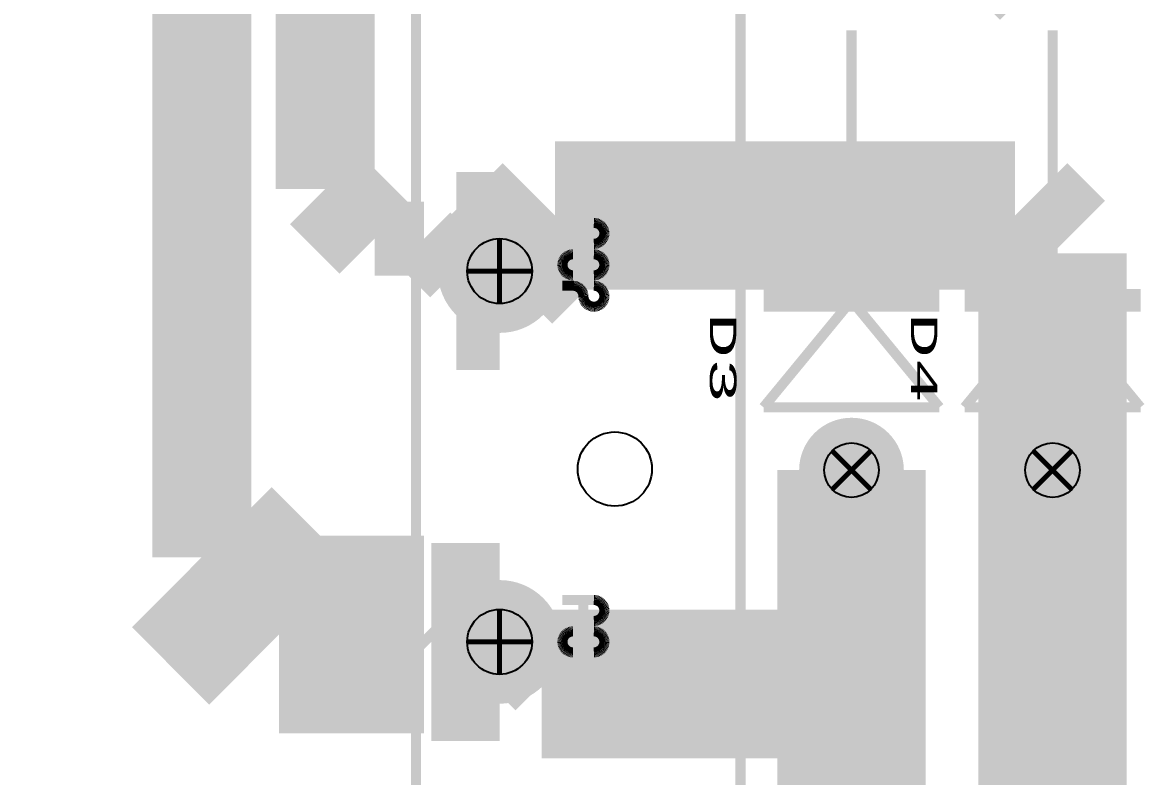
# Model space of a CAD drawing. Extents: x -3 to 268, y -4 to 76.
# Drawn here: x -2.53 to 20.17, y 14.32 to 29.56 of the extents above; entities that cross this region are included whole.
import ezdxf
from ezdxf.enums import TextEntityAlignment as Align

# ---------------------------------------------------------------- set-up
doc = ezdxf.new("R2010")
doc.units = 0
for name, color, linetype in [('3D_INFO_TOP', 1, 'CONTINUOUS'), ('BOARD_OUTLINE', 2, 'CONTINUOUS'), ('COPPER_BOTTOM', 3, 'CONTINUOUS'), ('COPPER_TOP', 1, 'CONTINUOUS'), ('DESIGN_RULE_CHECK', 1, 'CONTINUOUS'), ('DRILL', 255, 'CONTINUOUS'), ('DRILL_SYMBOLS', 255, 'CONTINUOUS'), ('SILKSCREEN_TOP', 4, 'CONTINUOUS'), ('SOLDER_MASK_BOTTOM', 212, 'CONTINUOUS'), ('SOLDER_MASK_TOP', 200, 'CONTINUOUS')]:
    doc.layers.add(name, color=color, linetype=linetype)
doc.styles.add('MONOTxtStyle', font='monotxt')

msp = doc.modelspace()

# ---------------------------------------------------------------- hatches: boundary and pattern name
at = {"layer": 'COPPER_BOTTOM'}
h = msp.add_hatch(color=256, dxfattribs=at)
edge = h.paths.add_edge_path()
edge.add_arc((7.112, 24.532168), 1.248918, 0, 360)
edge = h.paths.add_edge_path()
edge.add_arc((7.112, 24.532168), 0.656209, 0, 360)
h = msp.add_hatch(color=256, dxfattribs=at)
edge = h.paths.add_edge_path()
edge.add_arc((14.224, 20.51), 1.058418, 0, 360)
edge = h.paths.add_edge_path()
edge.add_arc((14.224, 20.51), 0.550291, 0, 360)
h = msp.add_hatch(color=256, dxfattribs=at)
edge = h.paths.add_edge_path()
edge.add_arc((18.288, 20.51), 1.058418, 0, 360)
edge = h.paths.add_edge_path()
edge.add_arc((18.288, 20.51), 0.550291, 0, 360)
h = msp.add_hatch(color=256, dxfattribs=at)
edge = h.paths.add_edge_path()
edge.add_arc((7.112, 17.039168), 1.248918, 0, 360)
edge = h.paths.add_edge_path()
edge.add_arc((7.112, 17.039168), 0.656209, 0, 360)
at = {"layer": 'COPPER_TOP'}
h = msp.add_hatch(color=256, dxfattribs=at)
edge = h.paths.add_edge_path()
edge.add_arc((7.112, 24.532168), 1.248918, 0, 360)
edge = h.paths.add_edge_path()
edge.add_arc((7.112, 24.532168), 0.656209, 0, 360)
h = msp.add_hatch(color=256, dxfattribs=at)
edge = h.paths.add_edge_path()
edge.add_arc((14.224, 20.51), 1.058418, 0, 360)
edge = h.paths.add_edge_path()
edge.add_arc((14.224, 20.51), 0.550291, 0, 360)
h = msp.add_hatch(color=256, dxfattribs=at)
edge = h.paths.add_edge_path()
edge.add_arc((18.288, 20.51), 1.058418, 0, 360)
edge = h.paths.add_edge_path()
edge.add_arc((18.288, 20.51), 0.550291, 0, 360)
h = msp.add_hatch(color=256, dxfattribs=at)
edge = h.paths.add_edge_path()
edge.add_arc((7.112, 17.039168), 1.248918, 0, 360)
edge = h.paths.add_edge_path()
edge.add_arc((7.112, 17.039168), 0.656209, 0, 360)
at = {"layer": 'DRILL'}
h = msp.add_hatch(color=255, dxfattribs=at)
edge = h.paths.add_edge_path()
edge.add_arc((7.112, 24.532168), 0.656209, 0, 360)
h = msp.add_hatch(color=255, dxfattribs=at)
edge = h.paths.add_edge_path()
edge.add_arc((14.224, 20.51), 0.550291, 0, 360)
h = msp.add_hatch(color=255, dxfattribs=at)
edge = h.paths.add_edge_path()
edge.add_arc((18.288, 20.51), 0.550291, 0, 360)
h = msp.add_hatch(color=255, dxfattribs=at)
edge = h.paths.add_edge_path()
edge.add_arc((7.112, 17.039168), 0.656209, 0, 360)
at = {"layer": 'SOLDER_MASK_BOTTOM'}
h = msp.add_hatch(color=256, dxfattribs=at)
edge = h.paths.add_edge_path()
edge.add_arc((7.112, 24.532168), 1.248918, 0, 360)
edge = h.paths.add_edge_path()
edge.add_arc((7.112, 24.532168), 0.656209, 0, 360)
h = msp.add_hatch(color=256, dxfattribs=at)
edge = h.paths.add_edge_path()
edge.add_arc((14.224, 20.51), 1.058418, 0, 360)
edge = h.paths.add_edge_path()
edge.add_arc((14.224, 20.51), 0.550291, 0, 360)
h = msp.add_hatch(color=256, dxfattribs=at)
edge = h.paths.add_edge_path()
edge.add_arc((18.288, 20.51), 1.058418, 0, 360)
edge = h.paths.add_edge_path()
edge.add_arc((18.288, 20.51), 0.550291, 0, 360)
h = msp.add_hatch(color=256, dxfattribs=at)
edge = h.paths.add_edge_path()
edge.add_arc((7.112, 17.039168), 1.248918, 0, 360)
edge = h.paths.add_edge_path()
edge.add_arc((7.112, 17.039168), 0.656209, 0, 360)
at = {"layer": 'SOLDER_MASK_TOP'}
h = msp.add_hatch(color=256, dxfattribs=at)
edge = h.paths.add_edge_path()
edge.add_arc((7.112, 24.532168), 1.248918, 0, 360)
edge = h.paths.add_edge_path()
edge.add_arc((7.112, 24.532168), 0.656209, 0, 360)
h = msp.add_hatch(color=256, dxfattribs=at)
edge = h.paths.add_edge_path()
edge.add_arc((14.224, 20.51), 1.058418, 0, 360)
edge = h.paths.add_edge_path()
edge.add_arc((14.224, 20.51), 0.550291, 0, 360)
h = msp.add_hatch(color=256, dxfattribs=at)
edge = h.paths.add_edge_path()
edge.add_arc((18.288, 20.51), 1.058418, 0, 360)
edge = h.paths.add_edge_path()
edge.add_arc((18.288, 20.51), 0.550291, 0, 360)
h = msp.add_hatch(color=256, dxfattribs=at)
edge = h.paths.add_edge_path()
edge.add_arc((7.112, 17.039168), 1.248918, 0, 360)
edge = h.paths.add_edge_path()
edge.add_arc((7.112, 17.039168), 0.656209, 0, 360)

# ---------------------------------------------------------------- linework, layer by layer
at = {"layer": '3D_INFO_TOP', "color": 1, "const_width": 0.1778}
for points in [[(5.4187, 0.529168), (5.4187, 40.534168)], [(11.9803, 0.529168), (11.9803, 40.534168)]]:
    msp.add_lwpolyline(points, dxfattribs=at)
at = {"layer": 'BOARD_OUTLINE', "color": 2, "const_width": 0.000001}
msp.add_lwpolyline([(-2.533186, 72.331085), (-2.533186, -4.317999)], dxfattribs=at)
at = {"layer": 'COPPER_BOTTOM', "color": 3}
for points, const_width in [([(1.092, 18.75089), (1.092, 42.62511)], 2), ([(3.584, 26.188), (3.584, 37.188)], 2), ([(18.288, 30.67), (16.256, 32.702)], 3), ([(14.224, 30.67), (14.224, 31.548)], 3), ([(4.584, 25.188), (3.584, 26.188)], 2), ([(8.233832, 25.654), (7.112, 24.532168)], 3), ([(17.526, 25.654), (8.233832, 25.654)], 3), ([(18.288, 24.892), (17.526, 25.654)], 3), ([(7.112, 24.532168), (6.239832, 24.532168)], 4), ([(18.288, 12.89), (18.288, 24.892)], 3), ([(5.584, 25.188), (4.584, 25.188)], 1.5), ([(6.239832, 24.532168), (5.584, 25.188)], 1.5), ([(8.239832, 24.532168), (7.112, 24.532168)], 1.5), ([(14.224, 12.89), (14.224, 20.51)], 3), ([(1.092, 18.75089), (2.654893, 17.188)], 4), ([(5.584, 17.188), (2.654893, 17.188)], 4), ([(7.112, 17.039168), (5.732832, 17.039168)], 4), ([(5.732832, 17.039168), (5.584, 17.188)], 1.5), ([(7.963168, 16.188), (7.112, 17.039168)], 1.5), ([(14.224, 16.188), (7.963168, 16.188)], 3)]:
    msp.add_lwpolyline(points, dxfattribs=dict(at, const_width=const_width))
at = {"layer": 'DESIGN_RULE_CHECK', "color": 1}
msp.add_circle((9.440333, 20.531667), 0.75005, dxfattribs=at)
at = {"layer": 'DRILL', "color": 255}
for centre, radius in [((7.112, 24.532168), 0.656209), ((14.224, 20.51), 0.550291), ((18.288, 20.51), 0.550291), ((7.112, 17.039168), 0.656209)]:
    msp.add_circle(centre, radius, dxfattribs=at)
at = {"layer": 'DRILL_SYMBOLS', "color": 7, "const_width": 0.1}
for points in [[(7.112, 23.875959), (7.112, 25.188377)], [(6.455791, 24.532168), (7.768209, 24.532168)], [(13.834886, 20.899114), (14.613114, 20.120886)], [(13.834886, 20.120886), (14.613114, 20.899114)], [(17.898886, 20.120886), (18.677114, 20.899114)], [(17.898886, 20.899114), (18.677114, 20.120886)], [(7.112, 16.382959), (7.112, 17.695377)], [(6.455791, 17.039168), (7.768209, 17.039168)]]:
    msp.add_lwpolyline(points, dxfattribs=at)
at = {"layer": 'SILKSCREEN_TOP', "color": 4, "const_width": 0.2032}
for points in [[(5.418667, 0.529166), (5.418667, 40.534168)], [(11.980333, 0.529168), (11.980333, 40.534168)], [(14.224, 29.4), (14.224, 23.939)], [(18.288, 29.4), (18.288, 23.939)], [(8.382, 25.505834), (9.017, 25.505836)], [(8.805333, 25.505834), (8.805333, 25.082502)], [(9.035447, 25.50506), (9.017, 25.505866)], [(9.017, 25.505866), (9.017, 25.505866)], [(9.053755, 25.50265), (9.035447, 25.50506)], [(9.071783, 25.498653), (9.053755, 25.50265)], [(9.089394, 25.4931), (9.071783, 25.498653)], [(9.106453, 25.486034), (9.089394, 25.4931)], [(9.122833, 25.477508), (9.106453, 25.486034)], [(9.138406, 25.467586), (9.122833, 25.477508)], [(9.153056, 25.456345), (9.138406, 25.467586)], [(9.16667, 25.44387), (9.153056, 25.456345)], [(9.179145, 25.430256), (9.16667, 25.44387)], [(9.190386, 25.415606), (9.179145, 25.430256)], [(9.200308, 25.400033), (9.190386, 25.415606)], [(9.208834, 25.383653), (9.200308, 25.400033)], [(9.2159, 25.366594), (9.208834, 25.383653)], [(9.221453, 25.348983), (9.2159, 25.366594)], [(9.22545, 25.330955), (9.221453, 25.348983)], [(9.22786, 25.312647), (9.22545, 25.330955)], [(9.089394, 25.095299), (9.106453, 25.102365)], [(9.106453, 25.102365), (9.122833, 25.110891)], [(9.122833, 25.110891), (9.138406, 25.120813)], [(9.138406, 25.120813), (9.153056, 25.132054)], [(9.153056, 25.132054), (9.16667, 25.144529)], [(9.16667, 25.144529), (9.179145, 25.158143)], [(9.179145, 25.158143), (9.190386, 25.172793)], [(9.190386, 25.172793), (9.200308, 25.188367)], [(9.200308, 25.188367), (9.208834, 25.204746)], [(9.208834, 25.204746), (9.2159, 25.221805)], [(9.2159, 25.221805), (9.221453, 25.239416)], [(9.221453, 25.239416), (9.22545, 25.257444)], [(9.22545, 25.257444), (9.22786, 25.275752)], [(9.228666, 25.2942), (9.22786, 25.312647)], [(9.22786, 25.275752), (9.228666, 25.2942)], [(8.382, 25.0825), (9.017, 25.082502)], [(8.575252, 24.870061), (8.556944, 24.867651)], [(8.5937, 24.870867), (8.575252, 24.870061)], [(8.593667, 24.870834), (9.017, 24.870836)], [(9.017, 25.082534), (9.035447, 25.083339)], [(9.035447, 24.87006), (9.017, 24.870866)], [(9.017, 24.870866), (9.017, 24.870866)], [(9.035447, 25.083339), (9.053755, 25.085749)], [(9.053755, 24.86765), (9.035447, 24.87006)], [(9.053755, 25.085749), (9.071783, 25.089746)], [(9.071783, 25.089746), (9.089394, 25.095299)], [(8.382838, 24.677647), (8.382033, 24.6592)], [(8.382033, 24.6592), (8.382838, 24.640752)], [(8.385248, 24.695955), (8.382838, 24.677647)], [(8.389245, 24.713983), (8.385248, 24.695955)], [(8.394798, 24.731594), (8.389245, 24.713983)], [(8.401864, 24.748654), (8.394798, 24.731594)], [(8.410391, 24.765033), (8.401864, 24.748654)], [(8.420312, 24.780607), (8.410391, 24.765033)], [(8.431553, 24.795256), (8.420312, 24.780607)], [(8.444028, 24.808871), (8.431553, 24.795256)], [(8.457643, 24.821346), (8.444028, 24.808871)], [(8.472292, 24.832587), (8.457643, 24.821346)], [(8.487866, 24.842508), (8.472292, 24.832587)], [(8.504245, 24.851035), (8.487866, 24.842508)], [(8.521305, 24.858101), (8.504245, 24.851035)], [(8.538916, 24.863654), (8.521305, 24.858101)], [(8.556944, 24.867651), (8.538916, 24.863654)], [(9.071783, 24.863653), (9.053755, 24.86765)], [(9.089394, 24.8581), (9.071783, 24.863653)], [(9.106453, 24.851034), (9.089394, 24.8581)], [(9.122833, 24.842508), (9.106453, 24.851034)], [(9.138406, 24.832586), (9.122833, 24.842508)], [(9.153056, 24.821345), (9.138406, 24.832586)], [(9.16667, 24.80887), (9.153056, 24.821345)], [(9.179145, 24.795256), (9.16667, 24.80887)], [(9.190386, 24.780606), (9.179145, 24.795256)], [(9.200308, 24.765033), (9.190386, 24.780606)], [(9.208834, 24.748653), (9.200308, 24.765033)], [(9.2159, 24.731594), (9.208834, 24.748653)], [(9.221453, 24.713983), (9.2159, 24.731594)], [(9.22545, 24.695955), (9.221453, 24.713983)], [(9.22786, 24.677647), (9.22545, 24.695955)], [(9.228666, 24.6592), (9.22786, 24.677647)], [(9.22786, 24.640752), (9.228666, 24.6592)], [(8.382838, 24.640752), (8.385248, 24.622444)], [(8.385248, 24.622444), (8.389245, 24.604416)], [(8.389245, 24.604416), (8.394798, 24.586805)], [(8.394798, 24.586805), (8.401864, 24.569745)], [(8.401864, 24.569745), (8.410391, 24.553366)], [(8.410391, 24.553366), (8.420312, 24.537792)], [(8.420312, 24.537792), (8.431553, 24.523143)], [(8.431553, 24.523143), (8.444028, 24.509528)], [(8.444028, 24.509528), (8.457643, 24.497053)], [(8.457643, 24.497053), (8.472292, 24.485812)], [(8.472292, 24.485812), (8.487866, 24.475891)], [(8.487866, 24.475891), (8.504245, 24.467364)], [(8.504245, 24.467364), (8.521305, 24.460298)], [(8.521305, 24.460298), (8.538916, 24.454745)], [(8.538916, 24.454745), (8.556944, 24.450748)], [(8.556944, 24.450748), (8.575252, 24.448338)], [(8.575252, 24.448338), (8.5937, 24.447533)], [(8.5937, 24.447533), (8.5937, 24.447533)], [(9.017, 24.447534), (9.035447, 24.448339)], [(9.035447, 24.448339), (9.053755, 24.450749)], [(9.053755, 24.450749), (9.071783, 24.454746)], [(9.071783, 24.454746), (9.089394, 24.460299)], [(9.089394, 24.460299), (9.106453, 24.467365)], [(9.106453, 24.467365), (9.122833, 24.475891)], [(9.122833, 24.475891), (9.138406, 24.485813)], [(9.138406, 24.485813), (9.153056, 24.497054)], [(9.153056, 24.497054), (9.16667, 24.509529)], [(9.16667, 24.509529), (9.179145, 24.523143)], [(9.179145, 24.523143), (9.190386, 24.537793)], [(9.190386, 24.537793), (9.200308, 24.553367)], [(9.200308, 24.553367), (9.208834, 24.569746)], [(9.208834, 24.569746), (9.2159, 24.586805)], [(9.2159, 24.586805), (9.221453, 24.604416)], [(9.221453, 24.604416), (9.22545, 24.622444)], [(9.22545, 24.622444), (9.22786, 24.640752)], [(8.382, 24.235836), (8.593667, 24.235836)], [(8.382, 23.8125), (8.382, 24.235836)], [(8.612147, 24.235061), (8.5937, 24.235867)], [(8.5937, 24.235867), (8.5937, 24.235867)], [(8.630455, 24.232651), (8.612147, 24.235061)], [(8.648483, 24.228654), (8.630455, 24.232651)], [(8.666094, 24.223101), (8.648483, 24.228654)], [(8.683154, 24.216035), (8.666094, 24.223101)], [(8.699533, 24.207508), (8.683154, 24.216035)], [(8.715107, 24.197587), (8.699533, 24.207508)], [(8.729756, 24.186346), (8.715107, 24.197587)], [(9.035448, 24.235062), (9.017, 24.235868)], [(9.017, 24.235868), (9.017, 24.235868)], [(9.053755, 24.232652), (9.035448, 24.235062)], [(9.071783, 24.228655), (9.053755, 24.232652)], [(9.089394, 24.223102), (9.071783, 24.228655)], [(9.106454, 24.216036), (9.089394, 24.223102)], [(9.122834, 24.207509), (9.106454, 24.216036)], [(9.138407, 24.197588), (9.122834, 24.207509)], [(9.153057, 24.186347), (9.138407, 24.197588)], [(8.743371, 24.173871), (8.729756, 24.186346)], [(8.755846, 24.160256), (8.743371, 24.173871)], [(8.767087, 24.145607), (8.755846, 24.160256)], [(8.777008, 24.130033), (8.767087, 24.145607)], [(8.785535, 24.113654), (8.777008, 24.130033)], [(8.792601, 24.096594), (8.785535, 24.113654)], [(8.798154, 24.078983), (8.792601, 24.096594)], [(8.802151, 24.060955), (8.798154, 24.078983)], [(8.804561, 24.042647), (8.802151, 24.060955)], [(8.805367, 24.0242), (8.804561, 24.042647)], [(8.805332, 24.0242), (8.806137, 24.005751)], [(8.806137, 24.005751), (8.808547, 23.987444)], [(8.808547, 23.987444), (8.812544, 23.969416)], [(8.812544, 23.969416), (8.818097, 23.951805)], [(9.166671, 24.173871), (9.153057, 24.186347)], [(9.179147, 24.160257), (9.166671, 24.173871)], [(9.190388, 24.145607), (9.179147, 24.160257)], [(9.200309, 24.130034), (9.190388, 24.145607)], [(9.208836, 24.113654), (9.200309, 24.130034)], [(9.215902, 24.096594), (9.208836, 24.113654)], [(9.221455, 24.078983), (9.215902, 24.096594)], [(9.215902, 23.951805), (9.221455, 23.969416)], [(9.225452, 24.060955), (9.221455, 24.078983)], [(9.221455, 23.969416), (9.225452, 23.987444)], [(9.227862, 24.042648), (9.225452, 24.060955)], [(9.225452, 23.987444), (9.227862, 24.005751)], [(9.228668, 24.0242), (9.227862, 24.042648)], [(9.227862, 24.005751), (9.228668, 24.0242)], [(16.002, 24.066), (12.446, 24.066)], [(20.066, 24.066), (16.51, 24.066)], [(8.818097, 23.951805), (8.825163, 23.934745)], [(8.825163, 23.934745), (8.83369, 23.918366)], [(8.83369, 23.918366), (8.843611, 23.902792)], [(8.843611, 23.902792), (8.854852, 23.888142)], [(8.854852, 23.888142), (8.867328, 23.874528)], [(8.867328, 23.874528), (8.880942, 23.862052)], [(8.880942, 23.862052), (8.895592, 23.850811)], [(8.895592, 23.850811), (8.911166, 23.84089)], [(8.911166, 23.84089), (8.927545, 23.832363)], [(8.927545, 23.832363), (8.944605, 23.825297)], [(8.944605, 23.825297), (8.962216, 23.819744)], [(8.962216, 23.819744), (8.980244, 23.815747)], [(8.980244, 23.815747), (8.998551, 23.813337)], [(8.998551, 23.813337), (9.017, 23.812532)], [(9.017, 23.812532), (9.035448, 23.813337)], [(9.035448, 23.813337), (9.053755, 23.815747)], [(9.053755, 23.815747), (9.071783, 23.819744)], [(9.071783, 23.819744), (9.089394, 23.825297)], [(9.089394, 23.825297), (9.106454, 23.832363)], [(9.106454, 23.832363), (9.122834, 23.84089)], [(9.122834, 23.84089), (9.138407, 23.850811)], [(9.138407, 23.850811), (9.153057, 23.862052)], [(9.153057, 23.862052), (9.166671, 23.874528)], [(9.166671, 23.874528), (9.179147, 23.888142)], [(9.179147, 23.888142), (9.190388, 23.902792)], [(9.190388, 23.902792), (9.200309, 23.918366)], [(9.200309, 23.918366), (9.208836, 23.934745)], [(9.208836, 23.934745), (9.215902, 23.951805)], [(12.446, 21.78), (14.224, 23.939)], [(12.446, 23.939), (16.002, 23.939)], [(16.002, 23.812), (12.446, 23.812)], [(14.224, 23.939), (16.002, 21.78)], [(16.51, 21.78), (18.288, 23.939)], [(16.51, 23.939), (20.066, 23.939)], [(20.066, 23.812), (16.51, 23.812)], [(18.288, 23.939), (20.066, 21.78)], [(16.002, 21.78), (12.446, 21.78)], [(20.066, 21.78), (16.51, 21.78)], [(8.382, 17.885834), (9.017, 17.885836)], [(8.805333, 17.885834), (8.805333, 17.462502)], [(9.035447, 17.88506), (9.017, 17.885866)], [(9.017, 17.885866), (9.017, 17.885866)], [(9.053755, 17.88265), (9.035447, 17.88506)], [(9.071783, 17.878653), (9.053755, 17.88265)], [(9.089394, 17.8731), (9.071783, 17.878653)], [(9.106453, 17.866034), (9.089394, 17.8731)], [(9.122833, 17.857508), (9.106453, 17.866034)], [(9.138406, 17.847586), (9.122833, 17.857508)], [(9.153056, 17.836345), (9.138406, 17.847586)], [(9.16667, 17.82387), (9.153056, 17.836345)], [(9.179145, 17.810256), (9.16667, 17.82387)], [(9.190386, 17.795606), (9.179145, 17.810256)], [(9.200308, 17.780033), (9.190386, 17.795606)], [(9.208834, 17.763653), (9.200308, 17.780033)], [(9.2159, 17.746594), (9.208834, 17.763653)], [(9.221453, 17.728983), (9.2159, 17.746594)], [(9.2159, 17.601805), (9.221453, 17.619416)], [(9.22545, 17.710955), (9.221453, 17.728983)], [(9.221453, 17.619416), (9.22545, 17.637444)], [(9.22786, 17.692647), (9.22545, 17.710955)], [(9.22545, 17.637444), (9.22786, 17.655752)], [(9.228666, 17.6742), (9.22786, 17.692647)], [(9.22786, 17.655752), (9.228666, 17.6742)], [(8.382, 17.4625), (9.017, 17.462502)], [(9.017, 17.462534), (9.035447, 17.463339)], [(9.035447, 17.463339), (9.053755, 17.465749)], [(9.053755, 17.465749), (9.071783, 17.469746)], [(9.071783, 17.469746), (9.089394, 17.475299)], [(9.089394, 17.475299), (9.106453, 17.482365)], [(9.106453, 17.482365), (9.122833, 17.490891)], [(9.122833, 17.490891), (9.138406, 17.500813)], [(9.138406, 17.500813), (9.153056, 17.512054)], [(9.153056, 17.512054), (9.16667, 17.524529)], [(9.16667, 17.524529), (9.179145, 17.538143)], [(9.179145, 17.538143), (9.190386, 17.552793)], [(9.190386, 17.552793), (9.200308, 17.568367)], [(9.200308, 17.568367), (9.208834, 17.584746)], [(9.208834, 17.584746), (9.2159, 17.601805)], [(8.420312, 17.160607), (8.410391, 17.145033)], [(8.431553, 17.175256), (8.420312, 17.160607)], [(8.444028, 17.188871), (8.431553, 17.175256)], [(8.457643, 17.201346), (8.444028, 17.188871)], [(8.472292, 17.212587), (8.457643, 17.201346)], [(8.487866, 17.222508), (8.472292, 17.212587)], [(8.504245, 17.231035), (8.487866, 17.222508)], [(8.521305, 17.238101), (8.504245, 17.231035)], [(8.538916, 17.243654), (8.521305, 17.238101)], [(8.556944, 17.247651), (8.538916, 17.243654)], [(8.575252, 17.250061), (8.556944, 17.247651)], [(8.5937, 17.250867), (8.575252, 17.250061)], [(8.593667, 17.250834), (9.017, 17.250836)], [(9.035447, 17.25006), (9.017, 17.250866)], [(9.017, 17.250866), (9.017, 17.250866)], [(9.053755, 17.24765), (9.035447, 17.25006)], [(9.071783, 17.243653), (9.053755, 17.24765)], [(9.089394, 17.2381), (9.071783, 17.243653)], [(9.106453, 17.231034), (9.089394, 17.2381)], [(9.122833, 17.222508), (9.106453, 17.231034)], [(9.138406, 17.212586), (9.122833, 17.222508)], [(9.153056, 17.201345), (9.138406, 17.212586)], [(9.16667, 17.18887), (9.153056, 17.201345)], [(9.179145, 17.175256), (9.16667, 17.18887)], [(9.190386, 17.160606), (9.179145, 17.175256)], [(9.200308, 17.145033), (9.190386, 17.160606)], [(8.382838, 17.057647), (8.382033, 17.0392)], [(8.382033, 17.0392), (8.382838, 17.020752)], [(8.385248, 17.075955), (8.382838, 17.057647)], [(8.382838, 17.020752), (8.385248, 17.002444)], [(8.389245, 17.093983), (8.385248, 17.075955)], [(8.385248, 17.002444), (8.389245, 16.984416)], [(8.394798, 17.111594), (8.389245, 17.093983)], [(8.389245, 16.984416), (8.394798, 16.966805)], [(8.401864, 17.128654), (8.394798, 17.111594)], [(8.394798, 16.966805), (8.401864, 16.949745)], [(8.410391, 17.145033), (8.401864, 17.128654)], [(8.401864, 16.949745), (8.410391, 16.933366)], [(8.410391, 16.933366), (8.420312, 16.917792)], [(9.190386, 16.917793), (9.200308, 16.933367)], [(9.208834, 17.128653), (9.200308, 17.145033)], [(9.200308, 16.933367), (9.208834, 16.949746)], [(9.2159, 17.111594), (9.208834, 17.128653)], [(9.208834, 16.949746), (9.2159, 16.966805)], [(9.221453, 17.093983), (9.2159, 17.111594)], [(9.2159, 16.966805), (9.221453, 16.984416)], [(9.22545, 17.075955), (9.221453, 17.093983)], [(9.221453, 16.984416), (9.22545, 17.002444)], [(9.22786, 17.057647), (9.22545, 17.075955)], [(9.22545, 17.002444), (9.22786, 17.020752)], [(9.228666, 17.0392), (9.22786, 17.057647)], [(9.22786, 17.020752), (9.228666, 17.0392)], [(8.420312, 16.917792), (8.431553, 16.903143)], [(8.431553, 16.903143), (8.444028, 16.889528)], [(8.444028, 16.889528), (8.457643, 16.877053)], [(8.457643, 16.877053), (8.472292, 16.865812)], [(8.472292, 16.865812), (8.487866, 16.855891)], [(8.487866, 16.855891), (8.504245, 16.847364)], [(8.504245, 16.847364), (8.521305, 16.840298)], [(8.521305, 16.840298), (8.538916, 16.834745)], [(8.538916, 16.834745), (8.556944, 16.830748)], [(8.556944, 16.830748), (8.575252, 16.828338)], [(8.575252, 16.828338), (8.5937, 16.827533)], [(8.5937, 16.827533), (8.5937, 16.827533)], [(9.017, 16.827534), (9.035447, 16.828339)], [(9.035447, 16.828339), (9.053755, 16.830749)], [(9.053755, 16.830749), (9.071783, 16.834746)], [(9.071783, 16.834746), (9.089394, 16.840299)], [(9.089394, 16.840299), (9.106453, 16.847365)], [(9.106453, 16.847365), (9.122833, 16.855891)], [(9.122833, 16.855891), (9.138406, 16.865813)], [(9.138406, 16.865813), (9.153056, 16.877054)], [(9.153056, 16.877054), (9.16667, 16.889529)], [(9.16667, 16.889529), (9.179145, 16.903143)], [(9.179145, 16.903143), (9.190386, 16.917793)], [(9.017, 16.615834), (9.228667, 16.404168)], [(9.228667, 16.404168), (8.382, 16.404168)]]:
    msp.add_lwpolyline(points, dxfattribs=at)

# ---------------------------------------------------------------- texts
at = {"layer": 'SILKSCREEN_TOP', "style": 'MONOTxtStyle', "width": 1.964913}
for s, p in [('D3', (11.630067, 22.776696)), ('D4', (15.694067, 22.776696))]:
    msp.add_text(s, height=0.536222, rotation=270, dxfattribs=at).set_placement(p, align=Align.MIDDLE_CENTER)

doc.saveas('drawing.dxf')
